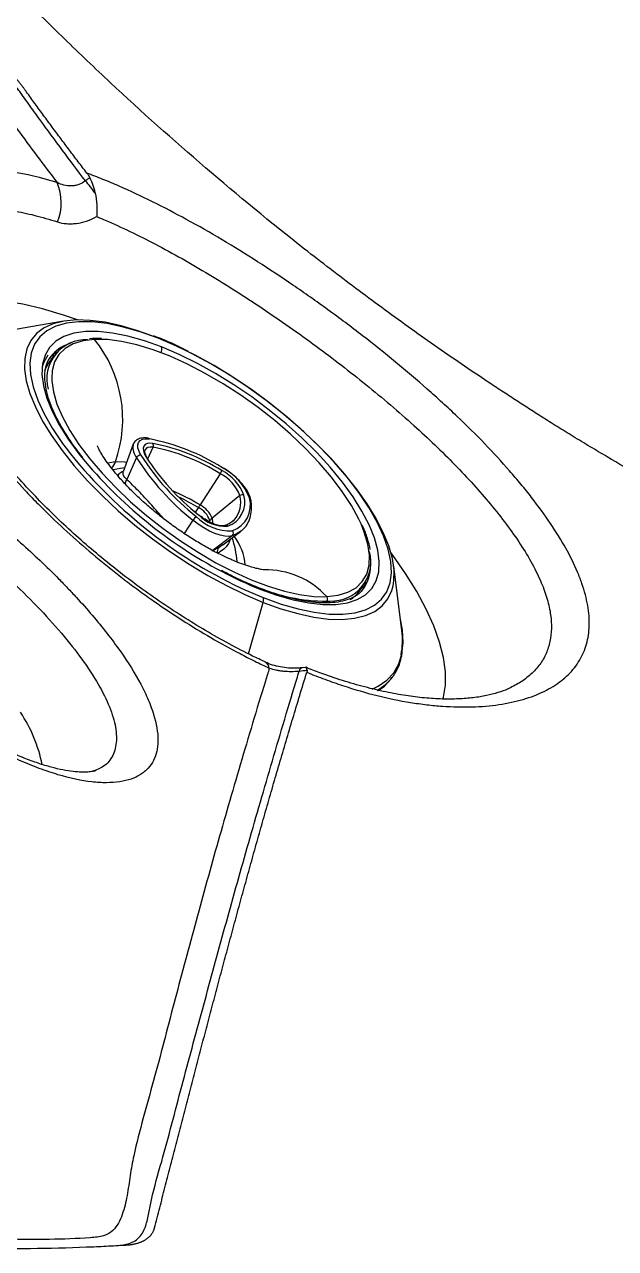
# Model space of a CAD drawing. Extents: x 409 to 498, y 628 to 778.
# Drawn here: x 424.31 to 427.93, y 653.22 to 660.71 of the extents above; entities that cross this region are included whole.
import ezdxf

# ---------------------------------------------------------------- set-up
doc = ezdxf.new("R2010")
doc.units = 0
doc.header["$MEASUREMENT"] = 0
doc.layers.add('1', color=4, linetype='Continuous')
doc.layers.add('GEOMETRY', color=4, linetype='Continuous', lineweight=25)

# ---------------------------------------------------------------- blocks, each defined once
blk = doc.blocks.new('2026_PULSE')
at = {"layer": 'GEOMETRY'}
for p, q in [((15.9714, 13.9345), (15.5807, 13.8679)), ((16.1489, 13.8286), (16.1309, 13.8271)), ((16.2031, 13.8279), (16.1489, 13.8286)), ((16.2129, 13.8232), (16.161, 13.823)), ((16.5429, 13.8374), (16.5219, 13.8453)), ((15.9128, 13.7247), (15.8851, 13.6873)), ((16.3986, 13.1803), (16.337, 13.0123)), ((16.3968, 13.174), (16.3986, 13.1803)), ((16.486, 13.0883), (16.5193, 13.1621)), ((16.4178, 13.0986), (16.359, 12.9647)), ((16.9311, 13.0003), (16.8077, 12.809)), ((17.0518, 12.8665), (16.8807, 12.7282)), ((16.7968, 12.7931), (16.7766, 12.7658)), ((16.764, 12.715), (16.7095, 12.6349)), ((16.8619, 12.7071), (16.8675, 12.7147)), ((17.0047, 12.6204), (16.8798, 12.5257)), ((16.9469, 12.565), (17.0559, 12.647)), ((16.9468, 12.5651), (16.9237, 12.5493)), ((18.0429, 12.0405), (17.9935, 12.4337)), ((17.782, 12.2795), (17.8097, 12.3169)), ((17.5691, 12.2469), (17.583, 12.2474)), ((17.5847, 12.2192), (17.6028, 12.2204)), ((17.1047, 11.8965), (17.1939, 12.2123)), ((17.5847, 12.2192), (17.5777, 12.2099)), ((17.207, 11.8458), (17.2053, 11.8465)), ((17.4517, 11.8138), (17.4326, 11.8116)), ((17.9755, 11.7418), (17.9853, 11.7541)), ((17.9779, 11.7442), (17.9853, 11.7541))]:
    blk.add_line(p, q, dxfattribs=at)
at = {"layer": 'GEOMETRY', "flags": 128}
for points in [[(16.0561, 13.9421), (15.9709, 13.9713), (15.8433, 14.0092), (15.7211, 14.0379), (15.6052, 14.0572), (15.4965, 14.067), (15.3957, 14.0673), (15.3036, 14.058), (15.2207, 14.0392), (15.1477, 14.011), (15.085, 13.9736), (15.0688, 13.9611)], [(15.8468, 13.8904), (15.8055, 13.859), (15.7702, 13.8161), (15.7462, 13.765), (15.7336, 13.7064), (15.7325, 13.6408), (15.7432, 13.5689), (15.7653, 13.4913), (15.7987, 13.409), (15.843, 13.3228), (15.8978, 13.2335), (15.9625, 13.142), (16.0365, 13.0494), (16.1189, 12.9565), (16.2091, 12.8643), (16.3059, 12.7737), (16.4085, 12.6857), (16.5157, 12.6012), (16.6265, 12.5211), (16.7398, 12.4461), (16.8543, 12.377), (16.969, 12.3147), (17.0825, 12.2595), (17.1939, 12.2123)], [(16.55, 13.8296), (16.441, 13.8688), (16.3368, 13.8988), (16.2384, 13.9194), (16.147, 13.9303), (16.0635, 13.9314), (15.9889, 13.9226), (15.924, 13.9042), (15.8694, 13.8762), (15.8259, 13.839), (15.7938, 13.7931), (15.7735, 13.7388), (15.7652, 13.6768), (15.7691, 13.6078), (15.7851, 13.5325), (15.8129, 13.4517), (15.8524, 13.3664), (15.9031, 13.2775), (15.9643, 13.186), (15.9864, 13.1558)], [(16.5714, 13.7767), (16.4663, 13.8144), (16.3659, 13.8429), (16.2715, 13.862), (16.1841, 13.8714), (16.1047, 13.871), (16.0344, 13.8607), (15.9739, 13.8409), (15.9239, 13.8115), (15.8851, 13.7731), (15.8578, 13.726), (15.8424, 13.6708), (15.839, 13.6082), (15.8478, 13.5388), (15.8686, 13.4636), (15.9012, 13.3833), (15.9451, 13.299), (15.9999, 13.2115), (16.065, 13.122), (16.0803, 13.1025)], [(16.5127, 13.8458), (16.4267, 13.8763), (16.3232, 13.9064), (16.2253, 13.9276), (16.134, 13.9395), (16.0501, 13.9419), (15.9746, 13.935), (15.9083, 13.9188), (15.8517, 13.8933), (15.8468, 13.8904)], [(16.161, 13.823), (16.091, 13.8144), (16.0308, 13.7961), (15.9813, 13.7682), (15.9429, 13.731), (15.9162, 13.6851), (15.9015, 13.6311), (15.8985, 13.586)], [(17.7933, 12.6927), (17.7795, 12.7224), (17.7344, 12.8054), (17.6784, 12.8913), (17.6123, 12.979), (17.5369, 13.0674), (17.4531, 13.1554), (17.362, 13.2419), (17.2648, 13.3257), (17.1626, 13.406), (17.0567, 13.4816), (16.9485, 13.5515), (16.8394, 13.615), (16.7307, 13.6712), (16.6237, 13.7194), (16.5199, 13.7589), (16.4205, 13.7894), (16.3268, 13.8104), (16.2399, 13.8216), (16.2129, 13.8232)], [(17.1943, 12.2413), (17.3033, 12.2021), (17.4075, 12.1721), (17.5059, 12.1515), (17.5973, 12.1406), (17.6808, 12.1395), (17.7554, 12.1482), (17.8203, 12.1667), (17.8749, 12.1947), (17.9184, 12.2318), (17.9505, 12.2778), (17.9708, 12.3321), (17.9791, 12.3941), (17.9752, 12.4631), (17.9592, 12.5384), (17.9313, 12.6191), (17.8919, 12.7044), (17.8412, 12.7934), (17.7799, 12.8849), (17.7087, 12.9782), (17.6284, 13.072), (17.5397, 13.1654), (17.4437, 13.2575), (17.3415, 13.3471), (17.2341, 13.4332), (17.1227, 13.5151), (17.0086, 13.5916), (16.8931, 13.6621), (16.7772, 13.7257), (16.6625, 13.7817), (16.55, 13.8296)], [(15.8429, 13.6576), (15.8525, 13.6861), (15.877, 13.7292)], [(15.9034, 13.7306), (15.8952, 13.7206), (15.8928, 13.7175)], [(17.1729, 12.2941), (17.278, 12.2565), (17.3784, 12.2279), (17.4728, 12.2089), (17.5602, 12.1995), (17.6395, 12.1999), (17.7099, 12.2101), (17.7704, 12.23), (17.8204, 12.2594), (17.8592, 12.2978), (17.8865, 12.3449), (17.9019, 12.4001), (17.9052, 12.4627), (17.8965, 12.532), (17.8757, 12.6073), (17.8431, 12.6876), (17.7991, 12.7719), (17.7443, 12.8593), (17.6793, 12.9488), (17.6048, 13.0394), (17.5217, 13.1298), (17.431, 13.2192), (17.3337, 13.3064), (17.2311, 13.3904), (17.1242, 13.4703), (17.0144, 13.5451), (16.9029, 13.6139), (16.791, 13.6759), (16.6801, 13.7304), (16.5714, 13.7767)], [(17.9904, 12.3144), (17.995, 12.3432), (17.996, 12.4088), (17.9853, 12.4808), (17.9632, 12.5583), (17.9298, 12.6406), (17.8855, 12.7268), (17.8307, 12.8161), (17.766, 12.9076), (17.692, 13.0002), (17.6096, 13.0931), (17.5194, 13.1854), (17.4226, 13.2759), (17.32, 13.3639), (17.2128, 13.4484), (17.102, 13.5285), (16.9887, 13.6035), (16.8742, 13.6726), (16.7595, 13.735), (16.7266, 13.7516)], [(15.8851, 13.6873), (15.8633, 13.65), (15.8552, 13.6289)], [(15.8985, 13.586), (15.899, 13.5695), (15.9088, 13.5013), (15.9307, 13.4271), (15.9644, 13.3481), (16.0095, 13.2651), (16.0655, 13.1792), (16.1316, 13.0915), (16.207, 13.0031), (16.2908, 12.9151), (16.3819, 12.8286), (16.4792, 12.7447), (16.5814, 12.6644), (16.6872, 12.5889), (16.7954, 12.5189), (16.9046, 12.4554), (17.0133, 12.3993), (17.1202, 12.3511), (17.2241, 12.3115), (17.3235, 12.281), (17.4172, 12.26), (17.5041, 12.2488), (17.5691, 12.2469)], [(16.4454, 13.113), (16.4334, 13.1366), (16.4266, 13.1581), (16.4254, 13.1769), (16.4298, 13.1924), (16.4396, 13.204), (16.4545, 13.2115), (16.4741, 13.2145), (16.4977, 13.213)], [(16.5178, 13.1856), (16.4988, 13.1868), (16.483, 13.1844), (16.4709, 13.1784), (16.463, 13.169), (16.4595, 13.1565), (16.4605, 13.1414), (16.466, 13.124), (16.4757, 13.105)], [(16.5193, 13.1621), (16.5024, 13.1632), (16.4883, 13.161), (16.4776, 13.1557), (16.4706, 13.1474), (16.4692, 13.1442)], [(16.2894, 13.0733), (16.2424, 13.0657), (16.2407, 13.0652)], [(16.3578, 13.069), (16.3456, 13.0707), (16.2894, 13.0733)], [(16.3455, 13.0355), (16.3202, 13.0324), (16.2755, 13.0244)], [(17.0047, 12.6204), (16.9839, 12.6165), (16.9587, 12.6176), (16.9297, 12.6235), (16.898, 12.6342), (16.8645, 12.6492), (16.8302, 12.6681), (16.7964, 12.6903), (16.764, 12.715)], [(16.8807, 12.7282), (16.8839, 12.6972), (16.884, 12.6961)], [(17.0009, 12.7041), (17.0049, 12.7073), (17.0153, 12.7166)], [(17.583, 12.2474), (17.653, 12.256), (17.7131, 12.2743), (17.7627, 12.3023), (17.8011, 12.3394), (17.8278, 12.3853), (17.8424, 12.4393), (17.8449, 12.5009), (17.8351, 12.5692), (17.8133, 12.6433), (17.7933, 12.6927)], [(17.0602, 12.6504), (17.0348, 12.6335), (17.0047, 12.6204)], [(18.2948, 11.6193), (18.298, 11.6313), (18.3097, 11.7058), (18.3096, 11.7873), (18.2976, 11.8753), (18.274, 11.969), (18.2387, 12.0679), (18.1922, 12.1712), (18.1347, 12.2783), (18.0665, 12.3884), (17.9883, 12.5006), (17.9763, 12.5169)], [(17.0554, 12.3014), (17.0818, 12.2891), (17.1943, 12.2413)], [(17.1939, 12.2123), (17.3018, 12.1734), (17.4053, 12.1432), (17.5032, 12.122), (17.5945, 12.1102), (17.6784, 12.1077), (17.7539, 12.1146), (17.8202, 12.1309), (17.8768, 12.1563), (17.923, 12.1906), (17.9583, 12.2336), (17.9823, 12.2846), (17.9904, 12.3144)], [(17.798, 12.2825), (17.8062, 12.2925), (17.8086, 12.2956)], [(17.7996, 12.2843), (17.8126, 12.3082), (17.824, 12.3391)], [(17.8612, 11.6812), (17.8982, 11.699), (17.9513, 11.7358), (17.9934, 11.7814), (18.0242, 11.8354), (18.0434, 11.8972), (18.0509, 11.9664), (18.0467, 12.0424), (18.0342, 12.1103)], [(17.8913, 11.673), (17.944, 11.7097), (17.9755, 11.7418)], [(17.8985, 11.6717), (17.9366, 11.6997), (17.9779, 11.7442)]]:
    blk.add_lwpolyline(points, dxfattribs=at)
at = {"layer": 'GEOMETRY'}
for centre, radius, start, end in [((15.6542, 14.6612), 0.3032, 337.03596, 23.76804), ((15.5648, 14.3059), 0.7284, 34.5681, 42.11433), ((16.1102, 13.5798), 0.2415, 87.75667, 194.73854), ((16.0809, 13.5659), 0.2421, 105.52562, 137.14786), ((16.1494, 13.8139), 0.0147, 38.15934, 91.71853), ((15.5521, 13.3328), 0.7817, 340.60934, 38.83534), ((16.5377, 13.8256), 0.0129, 18.32544, 66.19602), ((16.0418, 13.5697), 0.2077, 122.56813, 143.12318), ((16.5203, 13.7626), 0.053, 336.15244, 15.41549), ((16.4878, 13.2062), 0.0119, 34.39684, 80.32293), ((16.256, 11.9469), 1.289, 57.89401, 79.19294), ((18.3397, 15.0042), 2.9924, 218.14774, 244.5843), ((16.5034, 13.1631), 0.1072, 174.15997, 216.99731), ((16.2879, 11.9809), 1.2264, 57.89401, 79.19294), ((16.4974, 13.1726), 0.0242, 334.47638, 32.58955), ((16.2948, 11.9861), 1.1973, 57.89401, 79.19294), ((18.2623, 14.9024), 2.8285, 219.52064, 242.17202), ((16.1789, 13.1109), 0.1168, 318.48333, 341.19852), ((16.4414, 13.0872), 0.0261, 81.0301, 154.19065), ((17.7425, 13.9462), 1.5727, 212.61379, 231.52118), ((17.7408, 13.9419), 1.5379, 212.61379, 231.52118), ((17.7083, 13.8937), 1.4633, 212.61379, 231.52118), ((16.4736, 13.0955), 0.00975, 30.55129, 77.5854), ((16.888, 13.0308), 0.0528, 324.63881, 347.94456), ((16.8191, 12.7778), 0.2491, 20.86834, 63.26663), ((16.8135, 12.7692), 0.2805, 20.86834, 63.26663), ((16.7846, 12.728), 0.3479, 20.86834, 63.26663), ((16.3124, 12.9771), 0.0482, 312.83799, 345.1791), ((16.0706, 11.5722), 1.4397, 59.20462, 66.72255), ((16.0328, 11.506), 1.4967, 59.30665, 64.5265), ((16.9258, 12.8259), 0.156, 288.70416, 16.12394), ((16.9522, 12.8064), 0.1639, 288.70416, 16.12394), ((16.8925, 12.826), 0.1644, 318.30192, 14.26338), ((17.0659, 12.8489), 0.0225, 64.30376, 128.51642), ((17.103, 12.8379), 0.0156, 10.76011, 64.9041), ((16.5537, 12.9725), 0.3021, 323.57549, 327.23903), ((16.7311, 12.6626), 0.146, 20.86834, 63.26663), ((16.9653, 12.9129), 0.235, 224.52182, 272.56513), ((16.7401, 12.6746), 0.1505, 20.86834, 63.26663), ((16.8654, 12.6469), 0.1222, 131.82172, 146.10421), ((16.9917, 12.9423), 0.2914, 224.52182, 272.56513), ((16.9285, 12.6686), 0.0764, 128.79576, 142.96188), ((16.964, 12.6666), 0.0165, 44.39485, 125.6422), ((16.4084, 12.4107), 0.628, 4.75033, 18.34581), ((16.9911, 12.6358), 0.0205, 311.41925, 48.5191), ((16.7525, 12.4158), 0.3319, 4.13595, 37.36123), ((16.9467, 12.5238), 0.0343, 131.97237, 201.90454), ((17.6123, 12.4618), 0.2415, 267.75667, 14.73854), ((18.0289, 14.4474), 2.3172, 242.02155, 248.31878), ((17.2115, 11.9084), 0.5029, 42.38188, 91.44243), ((17.6162, 12.4305), 0.235, 324.96228, 1.65444), ((17.5865, 13.3144), 1.0952, 246.37066, 269.90695), ((17.1607, 12.2901), 0.0128, 18.20848, 66.45075), ((17.1491, 12.2275), 0.0472, 341.24775, 16.9888), ((17.5661, 12.2323), 0.0227, 324.89414, 42.02169), ((17.6179, 12.4024), 0.205, 302.36595, 323.15916), ((17.6143, 11.9792), 0.433, 348.13733, 8.13803), ((17.1832, 11.8032), 0.0488, 7.46245, 60.86141), ((17.4408, 11.786), 0.0269, 108.22291, 167.66037), ((14.977, 11.0486), 0.8798, 11.1063, 33.87034)]:
    blk.add_arc(centre, radius, start, end, dxfattribs=at)
for points, knots in [([(27.6666, 11.1529), (27.4099, 11.1344), (27.1534, 11.1229), (26.6402, 11.1136), (26.3835, 11.1157), (25.9981, 11.1292), (25.8695, 11.1354), (25.6133, 11.151), (25.4854, 11.1606), (25.1025, 11.1941), (24.8482, 11.2231), (24.341, 11.2942), (24.0884, 11.3363), (23.7105, 11.4092), (23.5845, 11.4352), (23.427, 11.4698), (23.3955, 11.4769), (23.3329, 11.491), (23.3017, 11.4982), (23.2552, 11.5091), (23.2398, 11.5127), (23.2087, 11.52), (23.1927, 11.5239), (23.1431, 11.5357), (23.1079, 11.5442), (23.0607, 11.5559), (23.051, 11.5583), (23.0314, 11.5631), (23.0214, 11.5657), (22.9917, 11.5731), (22.9723, 11.578), (22.914, 11.593), (22.8752, 11.6031), (22.7589, 11.6341), (22.6815, 11.6554), (22.4501, 11.7216), (22.2964, 11.7685), (22.0667, 11.8432), (21.9901, 11.8688), (21.8378, 11.9213), (21.762, 11.9482), (21.5356, 12.0307), (21.3858, 12.0882), (21.089, 12.208), (20.9419, 12.2703), (20.65, 12.3997), (20.5051, 12.4668), (20.074, 12.6752), (19.7908, 12.8236), (19.4404, 13.0222), (19.3705, 13.0625), (19.2659, 13.1241), (19.231, 13.1448), (19.1788, 13.1761), (19.1614, 13.1866), (19.1267, 13.2075), (19.1096, 13.2179), (19.0591, 13.2488), (19.0263, 13.269), (18.9783, 13.2989), (18.9624, 13.3088), (18.9317, 13.3281), (18.9168, 13.3375), (18.8877, 13.3559), (18.8736, 13.3649), (18.8456, 13.3828), (18.8317, 13.3917), (18.8043, 13.4093), (18.7908, 13.418), (18.7638, 13.4355), (18.7231, 13.4619), (18.6821, 13.4888), (18.6271, 13.525), (18.5995, 13.5433), (18.5167, 13.5984), (18.4618, 13.6355), (18.2977, 13.7476), (18.1891, 13.8235), (18.0275, 13.9393), (17.9738, 13.9782), (17.867, 14.0565), (17.8139, 14.0959), (17.6555, 14.2148), (17.5511, 14.295), (17.2411, 14.5384), (17.0389, 14.7044), (16.6428, 15.0441), (16.4487, 15.2177), (16.1635, 15.4841), (16.0694, 15.5739), (15.8831, 15.7555), (15.7909, 15.8473), (15.3348, 16.3112), (14.9861, 16.6973), (14.4857, 17.3014), (14.3227, 17.507), (14.084, 17.8222), (14.0054, 17.9284), (13.8888, 18.0895), (13.8503, 18.1435), (13.7738, 18.2518), (13.7358, 18.3061), (13.6606, 18.4152), (13.6233, 18.47), (13.5678, 18.5525), (13.5493, 18.58), (13.5126, 18.6353), (13.4943, 18.663), (13.4582, 18.718), (13.4403, 18.7453), (13.405, 18.7997), (13.3876, 18.8266), (13.3611, 18.8679), (13.3522, 18.8819), (13.3343, 18.91), (13.3252, 18.9243), (13.3065, 18.9539), (13.297, 18.9691), (13.2773, 19.0005), (13.2673, 19.0166), (13.2371, 19.0652), (13.2167, 19.0984), (13.1857, 19.1495), (13.1752, 19.1667), (13.1542, 19.2015), (13.102, 19.2886), (13.0509, 19.3758), (12.9303, 19.5855), (12.8526, 19.7258), (12.6269, 20.1494), (12.4865, 20.4349), (12.29, 20.8701), (12.2269, 21.0162), (12.1055, 21.3108), (12.0472, 21.4594), (11.9354, 21.7591), (11.8821, 21.91), (11.8058, 22.1386), (11.781, 22.2152), (11.7326, 22.3691), (11.7091, 22.4463), (11.641, 22.6778), (11.5984, 22.8326), (11.5563, 22.9977), (11.5538, 23.0074), (11.5489, 23.0271), (11.5464, 23.037), (11.5413, 23.0572), (11.5388, 23.0672), (11.534, 23.0868), (11.5316, 23.0964), (11.5201, 23.1436), (11.5116, 23.1787), (11.4998, 23.2281), (11.4961, 23.2439), (11.4888, 23.275), (11.4778, 23.3218), (11.4671, 23.3686), (11.446, 23.4625), (11.4323, 23.5253), (11.4057, 23.6507), (11.3928, 23.7134), (11.3555, 23.9016), (11.3323, 24.027), (11.2675, 24.4036), (11.2308, 24.6552), (11.1405, 25.4108), (11.1063, 25.9156), (11.0906, 26.9311), (11.1091, 27.4415), (11.1562, 27.9566)], [0, 0, 0, 0, 0.03125, 0.03125, 0.0625, 0.0625, 0.078125, 0.078125, 0.09375, 0.09375, 0.125, 0.125, 0.15625, 0.15625, 0.171875, 0.171875, 0.175781, 0.175781, 0.179688, 0.179688, 0.181641, 0.181641, 0.183594, 0.183594, 0.1875, 0.1875, 0.188477, 0.188477, 0.189453, 0.189453, 0.191406, 0.191406, 0.195313, 0.195313, 0.203125, 0.203125, 0.21875, 0.21875, 0.226563, 0.226563, 0.234375, 0.234375, 0.25, 0.25, 0.265625, 0.265625, 0.28125, 0.28125, 0.3125, 0.3125, 0.320313, 0.320313, 0.324219, 0.324219, 0.326172, 0.326172, 0.328125, 0.328125, 0.332031, 0.332031, 0.333984, 0.333984, 0.335938, 0.335938, 0.337891, 0.337891, 0.339844, 0.339844, 0.341797, 0.341797, 0.34375, 0.347656, 0.347656, 0.351563, 0.351563, 0.359375, 0.359375, 0.375, 0.375, 0.382813, 0.382813, 0.390625, 0.390625, 0.40625, 0.40625, 0.4375, 0.4375, 0.46875, 0.46875, 0.484375, 0.484375, 0.5, 0.5, 0.5625, 0.5625, 0.59375, 0.59375, 0.609375, 0.609375, 0.617188, 0.617188, 0.625, 0.625, 0.632813, 0.632813, 0.636719, 0.636719, 0.640625, 0.640625, 0.644531, 0.644531, 0.648438, 0.648438, 0.650391, 0.650391, 0.652344, 0.652344, 0.654297, 0.654297, 0.65625, 0.65625, 0.660156, 0.660156, 0.662109, 0.662109, 0.664063, 0.671875, 0.671875, 0.6875, 0.6875, 0.71875, 0.71875, 0.734375, 0.734375, 0.75, 0.75, 0.765625, 0.765625, 0.773438, 0.773438, 0.78125, 0.78125, 0.796875, 0.796875, 0.797852, 0.797852, 0.798828, 0.798828, 0.799805, 0.799805, 0.800781, 0.800781, 0.804688, 0.804688, 0.806641, 0.806641, 0.808594, 0.8125, 0.8125, 0.820313, 0.820313, 0.828125, 0.828125, 0.84375, 0.84375, 0.875, 0.875, 0.9375, 0.9375, 1, 1, 1, 1]), ([(16.1052, 14.7944), (16.0111, 14.918), (15.9182, 15.0428), (15.8037, 15.2005), (15.7809, 15.2321), (15.7468, 15.2797), (15.7354, 15.2955), (15.7184, 15.3194), (15.7127, 15.3273), (15.7011, 15.3432), (15.6952, 15.3512), (15.6771, 15.3751), (15.6645, 15.3911), (15.6387, 15.4227), (15.6255, 15.4384), (15.5849, 15.4848), (15.5566, 15.5152), (15.5124, 15.5597), (15.4972, 15.5745), (15.4666, 15.6032), (15.4512, 15.6171), (15.4047, 15.6578), (15.3733, 15.6833), (15.3256, 15.7194), (15.3096, 15.7311), (15.2777, 15.754), (15.2617, 15.7653), (15.214, 15.7995), (15.1822, 15.8225), (15.0237, 15.9376), (14.8983, 16.0309), (14.774, 16.1254)], [0, 0, 0, 0, 0.25, 0.25, 0.3125, 0.3125, 0.34375, 0.34375, 0.359375, 0.359375, 0.375, 0.375, 0.40625, 0.40625, 0.4375, 0.4375, 0.5, 0.5, 0.53125, 0.53125, 0.5625, 0.5625, 0.625, 0.625, 0.65625, 0.65625, 0.6875, 0.6875, 0.75, 0.75, 1, 1, 1, 1]), ([(14.7631, 15.9518), (14.8724, 15.8687), (14.9827, 15.7865), (15.1218, 15.6848), (15.1497, 15.6645), (15.1916, 15.6343), (15.2056, 15.6243), (15.2336, 15.6042), (15.2476, 15.5942), (15.2757, 15.5737), (15.2896, 15.5631), (15.3173, 15.5412), (15.3311, 15.5298), (15.3584, 15.5063), (15.3719, 15.4941), (15.3988, 15.4691), (15.4122, 15.4562), (15.4512, 15.4172), (15.4759, 15.3906), (15.5111, 15.3495), (15.5225, 15.3356), (15.5446, 15.3076), (15.5553, 15.2936), (15.5705, 15.2726), (15.5755, 15.2657), (15.5855, 15.2517), (15.6005, 15.2308), (15.6155, 15.2099), (15.6457, 15.1682), (15.6659, 15.1404), (15.767, 15.002), (15.8489, 14.8922), (15.9316, 14.7834)], [0, 0, 0, 0, 0.25, 0.25, 0.3125, 0.3125, 0.34375, 0.34375, 0.375, 0.375, 0.40625, 0.40625, 0.4375, 0.4375, 0.46875, 0.46875, 0.5, 0.5, 0.5625, 0.5625, 0.59375, 0.59375, 0.625, 0.625, 0.640625, 0.640625, 0.65625, 0.6875, 0.6875, 0.75, 0.75, 1, 1, 1, 1]), ([(15.7448, 15.3381), (15.7415, 15.3426), (15.7351, 15.3515), (15.7251, 15.3649), (15.7149, 15.3783), (15.7045, 15.3917), (15.6939, 15.405), (15.6832, 15.4184), (15.6722, 15.4317), (15.6611, 15.445), (15.6498, 15.4582), (15.6383, 15.4714), (15.6267, 15.4845), (15.615, 15.4976), (15.603, 15.5106), (15.591, 15.5235), (15.5788, 15.5363), (15.5665, 15.5491), (15.5541, 15.5617), (15.5416, 15.5743), (15.5289, 15.5867), (15.5162, 15.599), (15.5033, 15.6112), (15.4904, 15.6232), (15.4774, 15.6351), (15.4643, 15.6469), (15.4512, 15.6585), (15.438, 15.67), (15.4248, 15.6813), (15.4115, 15.6924), (15.3982, 15.7033), (15.3848, 15.7141), (15.3715, 15.7247), (15.3581, 15.735), (15.3447, 15.7452), (15.3313, 15.7552), (15.3224, 15.7617), (15.3179, 15.7649)], [0, 0, 0, 0, 0.028552, 0.057107, 0.085665, 0.114226, 0.142791, 0.171358, 0.199929, 0.228502, 0.257077, 0.285654, 0.314233, 0.342812, 0.371392, 0.399972, 0.428552, 0.457131, 0.48571, 0.51429, 0.542869, 0.571448, 0.600028, 0.628608, 0.657188, 0.685767, 0.714346, 0.742923, 0.771498, 0.800071, 0.828642, 0.857209, 0.885774, 0.914335, 0.942893, 0.971448, 1, 1, 1, 1]), ([(16.1144, 14.8413), (16.0965, 14.8647), (16.0607, 14.9114), (16.0074, 14.9818), (15.9543, 15.0525), (15.9015, 15.1235), (15.849, 15.1948), (15.7967, 15.2663), (15.7621, 15.3142), (15.7448, 15.3381)], [0, 0, 0, 0, 0.142857, 0.285714, 0.428572, 0.571429, 0.714286, 0.857143, 1, 1, 1, 1]), ([(15.9316, 14.7834), (15.8327, 14.814), (15.7402, 14.836), (15.5676, 14.8633), (15.4874, 14.8684), (15.3949, 14.8636), (15.3768, 14.8621), (15.3417, 14.8579), (15.3247, 14.8552), (15.2753, 14.8456), (15.2444, 14.837), (15.158, 14.8045), (15.1086, 14.7742), (15.0574, 14.7249), (15.0478, 14.7145), (15.0297, 14.6928), (15.0213, 14.6814), (14.9978, 14.6458), (14.9713, 14.5946), (14.9543, 14.5358), (14.9451, 14.4888), (14.9426, 14.4727), (14.9389, 14.4394), (14.9377, 14.4223), (14.9346, 14.3347), (14.9421, 14.259), (14.9677, 14.1375), (14.9786, 14.0957), (14.9988, 14.0309), (15.0061, 14.009), (15.022, 13.9645), (15.0306, 13.9419), (15.0762, 13.8283), (15.1218, 13.7348), (15.2032, 13.5907), (15.2326, 13.5421), (15.2958, 13.4435), (15.3299, 13.3934), (15.4371, 13.244), (15.5157, 13.1448), (15.6442, 12.9967), (15.6888, 12.9475), (15.7584, 12.874), (15.7821, 12.8494), (15.8303, 12.8006), (15.8546, 12.7765), (15.9779, 12.6566), (16.081, 12.5642), (16.2426, 12.4307), (16.2975, 12.3871), (16.3818, 12.323), (16.4102, 12.3018), (16.4674, 12.2602), (16.496, 12.2397), (16.6398, 12.1393), (16.7562, 12.0649), (16.9331, 11.9623), (16.9924, 11.9295), (17.0819, 11.8827), (17.1118, 11.8674), (17.1718, 11.8378), (17.2017, 11.8234), (17.2316, 11.8095)], [0, 0, 0, 0, 0.0625, 0.0625, 0.125, 0.125, 0.140625, 0.140625, 0.15625, 0.15625, 0.1875, 0.1875, 0.25, 0.25, 0.265625, 0.265625, 0.28125, 0.28125, 0.3125, 0.34375, 0.34375, 0.359375, 0.359375, 0.375, 0.375, 0.4375, 0.4375, 0.46875, 0.46875, 0.484375, 0.484375, 0.5, 0.5, 0.5625, 0.5625, 0.59375, 0.59375, 0.625, 0.625, 0.6875, 0.6875, 0.71875, 0.71875, 0.734375, 0.734375, 0.75, 0.75, 0.8125, 0.8125, 0.84375, 0.84375, 0.859375, 0.859375, 0.875, 0.875, 0.9375, 0.9375, 0.96875, 0.96875, 0.984375, 0.984375, 1, 1, 1, 1]), ([(16.1052, 14.7944), (16.0925, 14.7839), (16.0787, 14.7761), (16.0565, 14.7681), (16.0488, 14.7661), (16.0336, 14.7634), (16.026, 14.7627), (16.0033, 14.7622), (15.9883, 14.764), (15.9591, 14.7713), (15.9451, 14.7767), (15.9316, 14.7834)], [0, 0, 0, 0, 0.25, 0.25, 0.375, 0.375, 0.5, 0.5, 0.75, 0.75, 1, 1, 1, 1]), ([(17.4614, 11.7842), (17.4984, 11.769), (17.5353, 11.7545), (17.6084, 11.7274), (17.6446, 11.7147), (17.7523, 11.679), (17.8229, 11.6587), (17.9615, 11.6243), (18.0296, 11.6103), (18.1298, 11.594), (18.1628, 11.5894), (18.2281, 11.5817), (18.2604, 11.5786), (18.4178, 11.5674), (18.5334, 11.5711), (18.6641, 11.5902), (18.6896, 11.5948), (18.739, 11.6054), (18.7631, 11.6115), (18.8327, 11.6319), (18.8753, 11.6482), (18.9527, 11.686), (18.9876, 11.7075), (19.0497, 11.7556), (19.0768, 11.7821), (19.1114, 11.8259), (19.1219, 11.8411), (19.1406, 11.8725), (19.1489, 11.8888), (19.1703, 11.9389), (19.1802, 11.9743), (19.1914, 12.049), (19.1926, 12.0884), (19.1879, 12.1505), (19.1853, 12.1718), (19.1778, 12.215), (19.1681, 12.259), (19.1542, 12.3045), (19.1381, 12.3508), (19.129, 12.3744), (19.0988, 12.4459), (19.0748, 12.4945), (19.0194, 12.5937), (18.9881, 12.6443), (18.9184, 12.7476), (18.88, 12.8004), (18.8171, 12.8813), (18.7952, 12.9087), (18.75, 12.9634), (18.7267, 12.9909), (18.6548, 13.0733), (18.604, 13.1286), (18.4971, 13.2394), (18.4409, 13.295), (18.3526, 13.3789), (18.3225, 13.407), (18.2611, 13.4632), (18.2299, 13.4911), (18.0724, 13.63), (17.9402, 13.7388), (17.7676, 13.8724), (17.7327, 13.899), (17.6621, 13.9519), (17.6265, 13.9782), (17.5195, 14.0561), (17.4479, 14.1065), (17.2326, 14.2537), (17.0881, 14.3463), (16.7968, 14.5197), (16.6551, 14.5972), (16.448, 14.6998), (16.3799, 14.7317), (16.2789, 14.7758), (16.2455, 14.7899), (16.1793, 14.8167), (16.1466, 14.8294), (16.1144, 14.8413)], [0, 0, 0, 0, 0.015625, 0.015625, 0.03125, 0.03125, 0.0625, 0.0625, 0.09375, 0.09375, 0.109375, 0.109375, 0.125, 0.125, 0.1875, 0.1875, 0.203125, 0.203125, 0.21875, 0.21875, 0.25, 0.25, 0.28125, 0.28125, 0.3125, 0.3125, 0.328125, 0.328125, 0.34375, 0.34375, 0.375, 0.375, 0.40625, 0.40625, 0.421875, 0.421875, 0.4375, 0.453125, 0.453125, 0.46875, 0.46875, 0.5, 0.5, 0.53125, 0.53125, 0.5625, 0.5625, 0.578125, 0.578125, 0.59375, 0.59375, 0.625, 0.625, 0.65625, 0.65625, 0.671875, 0.671875, 0.6875, 0.6875, 0.75, 0.75, 0.765625, 0.765625, 0.78125, 0.78125, 0.8125, 0.8125, 0.875, 0.875, 0.9375, 0.9375, 0.96875, 0.96875, 0.984375, 0.984375, 1, 1, 1, 1]), ([(16.132, 14.8129), (16.139, 14.7987), (16.1451, 14.7838), (16.1533, 14.7603), (16.1558, 14.7523), (16.1605, 14.7359), (16.1627, 14.7276), (16.1646, 14.7192)], [0, 0, 0, 0, 0.5, 0.5, 0.75, 0.75, 1, 1, 1, 1]), ([(16.1646, 14.7192), (16.1702, 14.6954), (16.1737, 14.6715), (16.176, 14.6355), (16.1763, 14.6235), (16.1759, 14.6053), (16.1757, 14.5993), (16.1751, 14.5903), (16.1749, 14.5873), (16.1744, 14.5814), (16.1741, 14.5784), (16.1738, 14.5755)], [0, 0, 0, 0, 0.5, 0.5, 0.75, 0.75, 0.875, 0.875, 0.9375, 0.9375, 1, 1, 1, 1]), ([(15.035, 14.2947), (15.0353, 14.2975), (15.0389, 14.3286), (15.0571, 14.3806), (15.0906, 14.449), (15.1375, 14.5064), (15.1954, 14.5529), (15.265, 14.5886), (15.3461, 14.6128), (15.4399, 14.6252), (15.5455, 14.6251), (15.664, 14.6116), (15.7926, 14.5855), (15.8864, 14.5571), (15.9333, 14.5429)], [0, 0, 0, 0, 0.0085074, 0.0934378, 0.1808485, 0.2682588, 0.35492, 0.4415814, 0.5309019, 0.6202233, 0.7135634, 0.8069054, 0.9034515, 1, 1, 1, 1]), ([(15.9333, 14.5429), (15.9511, 14.5372), (15.9697, 14.5335), (15.999, 14.531), (16.009, 14.5307), (16.0291, 14.5313), (16.0393, 14.5321), (16.07, 14.5361), (16.0908, 14.5409), (16.1329, 14.5551), (16.1536, 14.5643), (16.1738, 14.5755)], [0, 0, 0, 0, 0.25, 0.25, 0.375, 0.375, 0.5, 0.5, 0.75, 0.75, 1, 1, 1, 1]), ([(16.1738, 14.5755), (16.1756, 14.5747), (16.1932, 14.5675), (16.2603, 14.5392), (16.3775, 14.4858), (16.5344, 14.407), (16.6965, 14.3188), (16.8608, 14.2229), (17.0248, 14.1213), (17.189, 14.0141), (17.3539, 13.9009), (17.5162, 13.7839), (17.6733, 13.6654), (17.8256, 13.545), (17.9741, 13.4217), (18.1151, 13.2982), (18.2466, 13.1763), (18.3689, 13.0554), (18.4829, 12.9341), (18.5894, 12.8112), (18.6861, 12.689), (18.7721, 12.5667), (18.8441, 12.4472), (18.8988, 12.3347), (18.9361, 12.2302), (18.9565, 12.1365), (18.9616, 12.0505), (18.9527, 11.9716), (18.929, 11.8984), (18.8902, 11.8308), (18.8358, 11.7708), (18.7695, 11.7192), (18.7146, 11.6929), (18.6882, 11.6802)], [0, 0, 0, 0, 0.001232, 0.012429, 0.046796, 0.081163, 0.116551, 0.151938, 0.186231, 0.220523, 0.255801, 0.291079, 0.324899, 0.358719, 0.393483, 0.428247, 0.461316, 0.494385, 0.528365, 0.562345, 0.598058, 0.633769, 0.67069, 0.70761, 0.741384, 0.775426, 0.806869, 0.838312, 0.870706, 0.9031, 0.936275, 0.969449, 1, 1, 1, 1]), ([(17.2058, 11.8479), (17.1804, 11.8596), (17.1073, 11.8934), (16.9855, 11.9572), (16.8415, 12.0382), (16.6982, 12.126), (16.557, 12.2193), (16.4188, 12.3175), (16.2849, 12.4197), (16.1558, 12.5254), (16.0317, 12.6343), (15.9122, 12.7466), (15.7974, 12.862), (15.6879, 12.9799), (15.5848, 13.0991), (15.4889, 13.2185), (15.4011, 13.3369), (15.3221, 13.4529), (15.2525, 13.5655), (15.1925, 13.6735), (15.1425, 13.7757), (15.1024, 13.8712), (15.0717, 13.9599), (15.0496, 14.042), (15.0357, 14.1172), (15.0296, 14.1841), (15.0296, 14.2366), (15.0334, 14.2624), (15.035, 14.2726)], [0, 0, 0, 0, 0.021902, 0.062921, 0.104079, 0.145233, 0.18624, 0.226997, 0.267423, 0.307445, 0.347169, 0.387185, 0.427601, 0.468313, 0.509196, 0.550091, 0.590812, 0.631208, 0.671143, 0.7105, 0.74919, 0.787151, 0.824356, 0.861776, 0.899378, 0.937145, 0.975116, 1, 1, 1, 1]), ([(16.7335, 13.7516), (16.7114, 13.7626), (16.6551, 13.7908), (16.5918, 13.8179), (16.5508, 13.8342), (16.5429, 13.8374)], [0, 0, 0, 0, 0.341882, 0.873767, 1, 1, 1, 1]), ([(16.0897, 13.0985), (16.0707, 13.123), (16.0305, 13.1747), (15.9794, 13.2518), (15.935, 13.3288), (15.9004, 13.4022), (15.8755, 13.4709), (15.8605, 13.5341), (15.8552, 13.591), (15.8589, 13.6412), (15.8723, 13.6842), (15.8866, 13.7127), (15.8999, 13.7252), (15.9026, 13.7278)], [0, 0, 0, 0, 0.088498, 0.186924, 0.285085, 0.382929, 0.480431, 0.577645, 0.674787, 0.772307, 0.871377, 0.973929, 1, 1, 1, 1]), ([(13.9886, 13.4118), (13.972, 13.4018), (13.9574, 13.3899), (13.9384, 13.3692), (13.9326, 13.3618), (13.922, 13.3462), (13.9172, 13.338), (13.896, 13.2949), (13.8872, 13.2537), (13.8864, 13.194), (13.8868, 13.1816), (13.8886, 13.156), (13.89, 13.1427), (13.8958, 13.1021), (13.9018, 13.0737), (13.9257, 12.985), (13.9496, 12.9211), (13.9898, 12.8352), (13.9984, 12.8177), (14.0164, 12.7824), (14.0259, 12.7647), (14.0556, 12.7109), (14.0772, 12.6744), (14.1238, 12.6002), (14.1489, 12.5626), (14.1892, 12.5051), (14.2031, 12.4858), (14.2318, 12.447), (14.2466, 12.4274), (14.3219, 12.33), (14.3874, 12.2523), (14.4937, 12.136), (14.5304, 12.0973), (14.6066, 12.0201), (14.6455, 11.9821), (14.7643, 11.8705), (14.8464, 11.7988), (14.9739, 11.6955), (15.0173, 11.6617), (15.1037, 11.597), (15.147, 11.566), (15.2336, 11.5063), (15.277, 11.4778), (15.342, 11.4368), (15.3637, 11.4235), (15.4072, 11.3974), (15.4289, 11.3847), (15.5373, 11.323), (15.6212, 11.2805), (15.7431, 11.2265), (15.7831, 11.2102), (15.842, 11.1882), (15.8615, 11.1813), (15.8999, 11.1684), (15.9187, 11.1624), (16.0114, 11.1348), (16.0802, 11.1202), (16.1594, 11.1111), (16.1749, 11.1098), (16.2052, 11.108), (16.22, 11.1075), (16.2632, 11.1077), (16.2901, 11.1097), (16.3651, 11.121), (16.4078, 11.1358), (16.4515, 11.1634), (16.4598, 11.1694), (16.4752, 11.1822), (16.4824, 11.189), (16.5023, 11.2106), (16.5244, 11.2426), (16.5378, 11.2809), (16.5446, 11.312), (16.5464, 11.3228), (16.5487, 11.3451), (16.5493, 11.3567), (16.5494, 11.4161), (16.5405, 11.4685), (16.5142, 11.5542), (16.5033, 11.5839), (16.4835, 11.6304), (16.4763, 11.6462), (16.461, 11.6781), (16.4529, 11.6942), (16.4097, 11.7757), (16.3674, 11.8437), (16.2924, 11.9503), (16.2653, 11.9867), (16.2083, 12.0596), (16.1784, 12.0963), (16.1155, 12.17), (16.0827, 12.207), (16.0312, 12.2629), (16.0137, 12.2815), (15.9779, 12.319), (15.9597, 12.3378), (15.8669, 12.4318), (15.7893, 12.5054), (15.668, 12.6137), (15.6268, 12.6495), (15.5638, 12.7026), (15.5425, 12.7202), (15.4998, 12.7551), (15.4785, 12.7723), (15.3716, 12.8571), (15.2856, 12.9212), (15.1776, 12.9969), (15.1559, 13.0118), (15.1126, 13.0411), (15.0909, 13.0556), (15.0261, 13.0979), (14.9835, 13.1246), (14.8574, 13.2007), (14.7757, 13.2459), (14.6763, 13.2951), (14.6566, 13.3046), (14.6177, 13.3227), (14.5985, 13.3313), (14.542, 13.3558), (14.5055, 13.3703), (14.4348, 13.3959), (14.4007, 13.4069), (14.3512, 13.4208), (14.335, 13.4249), (14.3032, 13.4323), (14.2876, 13.4356), (14.2117, 13.4494), (14.1577, 13.4527), (14.0866, 13.4461), (14.0646, 13.442), (14.0341, 13.4329), (14.0243, 13.4294), (14.0057, 13.4213), (13.9969, 13.4168), (13.9886, 13.4118)], [0, 0, 0, 0, 0.015625, 0.015625, 0.023438, 0.023438, 0.03125, 0.03125, 0.0625, 0.0625, 0.070313, 0.070313, 0.078125, 0.078125, 0.09375, 0.09375, 0.125, 0.125, 0.132813, 0.132813, 0.140625, 0.140625, 0.15625, 0.15625, 0.171875, 0.171875, 0.179688, 0.179688, 0.1875, 0.1875, 0.21875, 0.21875, 0.234375, 0.234375, 0.25, 0.25, 0.28125, 0.28125, 0.296875, 0.296875, 0.3125, 0.3125, 0.328125, 0.328125, 0.335938, 0.335938, 0.34375, 0.34375, 0.375, 0.375, 0.390625, 0.390625, 0.398438, 0.398438, 0.40625, 0.40625, 0.4375, 0.4375, 0.445313, 0.445313, 0.453125, 0.453125, 0.46875, 0.46875, 0.5, 0.5, 0.507813, 0.507813, 0.515625, 0.515625, 0.53125, 0.546875, 0.546875, 0.554688, 0.554688, 0.5625, 0.5625, 0.59375, 0.59375, 0.609375, 0.609375, 0.617188, 0.617188, 0.625, 0.625, 0.65625, 0.65625, 0.671875, 0.671875, 0.6875, 0.6875, 0.703125, 0.703125, 0.710938, 0.710938, 0.71875, 0.71875, 0.75, 0.75, 0.765625, 0.765625, 0.773438, 0.773438, 0.78125, 0.78125, 0.8125, 0.8125, 0.820313, 0.820313, 0.828125, 0.828125, 0.84375, 0.84375, 0.875, 0.875, 0.882813, 0.882813, 0.890625, 0.890625, 0.90625, 0.90625, 0.921875, 0.921875, 0.929688, 0.929688, 0.9375, 0.9375, 0.96875, 0.96875, 0.984375, 0.984375, 0.992188, 0.992188, 1, 1, 1, 1]), ([(13.9754, 13.0513), (13.986, 13.0804), (14.0077, 13.1399), (14.0843, 13.187), (14.1882, 13.2031), (14.316, 13.1883), (14.467, 13.1432), (14.6371, 13.0703), (14.8219, 12.9713), (15.0157, 12.8505), (15.2133, 12.7113), (15.4085, 12.5588), (15.596, 12.3969), (15.7701, 12.2309), (15.9259, 12.0644), (16.0592, 11.9021), (16.1658, 11.7473), (16.2435, 11.6033), (16.2885, 11.474), (16.3009, 11.3617), (16.2772, 11.2716), (16.2271, 11.2064), (16.1704, 11.1853), (16.1452, 11.176)], [0, 0, 0, 0, 0.049577, 0.101428, 0.149358, 0.19729, 0.245697, 0.294107, 0.342726, 0.391348, 0.439837, 0.488326, 0.536347, 0.584366, 0.631746, 0.679123, 0.726052, 0.772977, 0.819956, 0.866933, 0.914413, 0.961894, 1, 1, 1, 1]), ([(16.4898, 13.218), (16.4832, 13.2188), (16.4635, 13.221), (16.4369, 13.2175), (16.412, 13.2035), (16.3986, 13.1864), (16.3975, 13.1742), (16.3973, 13.1714)], [0, 0, 0, 0, 0.148132, 0.439633, 0.672671, 0.923858, 1, 1, 1, 1]), ([(17.2027, 12.4113), (17.2023, 12.4113), (17.2013, 12.4113), (17.1859, 12.4131), (17.1598, 12.4182), (17.1228, 12.4277), (17.0761, 12.4428), (17.0204, 12.4642), (16.9571, 12.4922), (16.8876, 12.5269), (16.8137, 12.5682), (16.7372, 12.6154), (16.66, 12.6677), (16.5838, 12.7241), (16.5106, 12.7834), (16.442, 12.844), (16.3795, 12.9044), (16.3244, 12.9629), (16.2777, 13.0177), (16.24, 13.0669), (16.2118, 13.1087), (16.1926, 13.1417), (16.1821, 13.1629), (16.1785, 13.1728), (16.179, 13.171), (16.1792, 13.1706)], [0, 0, 0, 0, 0.030753, 0.068143, 0.106637, 0.146741, 0.18871, 0.23259, 0.278268, 0.325521, 0.37407, 0.42361, 0.473838, 0.524454, 0.575169, 0.625603, 0.675468, 0.724476, 0.772344, 0.818815, 0.863694, 0.906914, 0.948617, 0.989237, 1, 1, 1, 1]), ([(16.4819, 13.1007), (16.4793, 13.1052), (16.4722, 13.1179), (16.4674, 13.1352), (16.4687, 13.1408), (16.4692, 13.1435)], [0, 0, 0, 0, 0.2224387, 0.6322694, 1, 1, 1, 1]), ([(16.1688, 11.1819), (16.1684, 11.1817), (16.1666, 11.1808), (16.1517, 11.1763), (16.1228, 11.1723), (16.0819, 11.1714), (16.0303, 11.1752), (15.9683, 11.185), (15.8968, 11.2017), (15.8169, 11.2259), (15.7298, 11.2579), (15.6372, 11.2975), (15.54, 11.3448), (15.4388, 11.3995), (15.3336, 11.4618), (15.2253, 11.5313), (15.1155, 11.6074), (15.0057, 11.689), (14.8979, 11.7749), (14.7933, 11.8641), (14.6931, 11.9557), (14.5971, 12.0493), (14.5054, 12.1451), (14.4182, 12.2423), (14.3367, 12.3398), (14.2621, 12.4361), (14.1954, 12.5296), (14.1373, 12.6189), (14.0884, 12.7024), (14.0489, 12.7791), (14.0183, 12.8485), (13.9961, 12.91), (13.9819, 12.9622), (13.9748, 13.004), (13.9731, 13.0333), (13.9747, 13.0492), (13.9751, 13.0508), (13.9753, 13.0513)], [0, 0, 0, 0, 0.008649, 0.0359761, 0.0624984, 0.0891941, 0.1165073, 0.1445862, 0.1733814, 0.2027473, 0.2325001, 0.2624455, 0.2922345, 0.3223086, 0.3531217, 0.3844878, 0.4162034, 0.4480513, 0.4797572, 0.5111256, 0.5420496, 0.5728093, 0.6039154, 0.635317, 0.6668642, 0.6983419, 0.7295402, 0.7602756, 0.7903826, 0.8197293, 0.8486064, 0.8771458, 0.9052533, 0.9328103, 0.9597845, 0.9863426, 1, 1, 1, 1]), ([(16.3077, 12.9834), (16.3075, 12.9868), (16.3067, 12.9999), (16.3219, 13.0091), (16.3331, 13.0159)], [0, 0, 0, 0, 0.2624546, 1, 1, 1, 1]), ([(16.359, 12.9647), (16.3498, 12.9737), (16.3331, 12.9897), (16.3367, 13.0051), (16.3384, 13.0119)], [0, 0, 0, 0, 0.554658, 1, 1, 1, 1]), ([(17.1183, 12.8408), (17.117, 12.8467), (17.1132, 12.8637), (17.0987, 12.8938), (17.0725, 12.9308), (17.0383, 12.9677), (16.9984, 13.0025), (16.9646, 13.0265), (16.9451, 13.0384), (16.9404, 13.0412)], [0, 0, 0, 0, 0.091204, 0.263143, 0.436219, 0.607187, 0.776762, 0.945845, 1, 1, 1, 1]), ([(16.5837, 12.7251), (16.5592, 12.7532), (16.5055, 12.815), (16.4276, 12.8988), (16.382, 12.9427), (16.359, 12.9647)], [0, 0, 0, 0, 0.293651, 0.64469, 1, 1, 1, 1]), ([(17.0601, 12.6513), (17.0619, 12.6524), (17.0768, 12.6619), (17.0959, 12.6879), (17.1156, 12.7285), (17.1237, 12.7753), (17.1225, 12.8137), (17.119, 12.8362), (17.1183, 12.8408)], [0, 0, 0, 0, 0.030855, 0.261702, 0.488753, 0.716428, 0.94263, 1, 1, 1, 1]), ([(16.9587, 12.6823), (16.9564, 12.6817), (16.9497, 12.6799), (16.93, 12.6806), (16.9, 12.6888), (16.8652, 12.7042), (16.8304, 12.7249), (16.8092, 12.7413), (16.7996, 12.7489)], [0, 0, 0, 0, 0.0969689, 0.2777957, 0.4599778, 0.6472743, 0.8384623, 1, 1, 1, 1]), ([(17.013, 12.7154), (17.0046, 12.7078), (16.9898, 12.6945), (16.968, 12.6859), (16.9587, 12.6823)], [0, 0, 0, 0, 0.57444, 1, 1, 1, 1]), ([(17.8488, 12.5351), (17.8488, 12.5352), (17.8467, 12.5568), (17.8321, 12.6043), (17.8161, 12.6545), (17.8023, 12.6827), (17.801, 12.6853)], [0, 0, 0, 0, 0.00293, 0.476114, 0.951676, 1, 1, 1, 1]), ([(16.992, 12.5989), (16.9917, 12.5974), (16.9905, 12.5911), (16.9857, 12.5801), (16.975, 12.5618), (16.9546, 12.5381), (16.9289, 12.5206), (16.9149, 12.511)], [0, 0, 0, 0, 0.0478384, 0.2001524, 0.3528625, 0.6468891, 1, 1, 1, 1]), ([(16.9237, 12.5493), (16.9161, 12.5448), (16.9025, 12.5367), (16.8867, 12.5291), (16.8798, 12.5257)], [0, 0, 0, 0, 0.55866, 1, 1, 1, 1]), ([(17.1658, 12.3019), (17.1487, 12.3088), (17.099, 12.3289), (17.0234, 12.363), (16.9645, 12.394), (16.9395, 12.4071)], [0, 0, 0, 0, 0.2325556, 0.6743928, 1, 1, 1, 1]), ([(17.7988, 12.2853), (17.7912, 12.277), (17.7735, 12.2577), (17.7338, 12.2357), (17.682, 12.2185), (17.6215, 12.2094), (17.5533, 12.2081), (17.4777, 12.2147), (17.3954, 12.2294), (17.3072, 12.2522), (17.2298, 12.2774), (17.1818, 12.2958), (17.1658, 12.3019)], [0, 0, 0, 0, 0.08755, 0.202611, 0.312553, 0.419269, 0.524789, 0.630106, 0.735536, 0.841257, 0.94729, 1, 1, 1, 1]), ([(17.4322, 11.8122), (17.425, 11.8112), (17.4026, 11.8083), (17.3609, 11.8086), (17.3105, 11.8135), (17.2618, 11.8247), (17.2267, 11.8362), (17.2105, 11.8445), (17.2071, 11.8462)], [0, 0, 0, 0, 0.096585, 0.299021, 0.507539, 0.719333, 0.940616, 1, 1, 1, 1]), ([(17.973, 11.7411), (17.9795, 11.7483), (17.9998, 11.7709), (18.0228, 11.8172), (18.0404, 11.865), (18.044, 11.8962), (18.045, 11.9051)], [0, 0, 0, 0, 0.162582, 0.510992, 0.859694, 1, 1, 1, 1]), ([(17.2316, 11.8095), (17.2235, 11.7831), (17.1621, 11.5826), (17.0514, 11.2158), (16.9079, 10.7168), (16.7741, 10.2295), (16.6454, 9.753), (16.5252, 9.282), (16.4243, 8.9404), (16.3775, 8.7023), (16.3632, 8.5774), (16.3336, 8.4617), (16.2935, 8.3742), (16.2221, 8.3288), (16.0017, 8.308), (15.6261, 8.3108), (15.2147, 8.3181), (14.973, 8.3359), (14.8894, 8.342)], [0, 0, 0, 0, 0.01649, 0.124983, 0.233443, 0.341843, 0.450243, 0.558577, 0.666887, 0.694336, 0.72184, 0.749234, 0.776533, 0.790335, 0.804196, 0.881654, 0.959111, 1, 1, 1, 1]), ([(16.2963, 8.2738), (16.3232, 8.2764), (16.3847, 8.2825), (16.4446, 8.3244), (16.4774, 8.3918), (16.493, 8.4726), (16.5197, 8.6074), (16.5947, 8.8606), (16.6943, 9.2492), (16.8214, 9.7161), (16.9507, 10.192), (17.0865, 10.6779), (17.2304, 11.1763), (17.3415, 11.5506), (17.4044, 11.7583), (17.4145, 11.7917)], [0, 0, 0, 0, 0.015862, 0.036259, 0.059065, 0.081978, 0.104897, 0.17364, 0.307026, 0.440436, 0.573893, 0.70736, 0.840873, 0.974428, 1, 1, 1, 1]), ([(16.5284, 8.3809), (16.539, 8.4221), (16.5602, 8.5044), (16.5922, 8.6284), (16.6244, 8.7527), (16.6566, 8.8774), (16.6891, 9.0026), (16.7217, 9.1282), (16.7546, 9.2542), (16.7877, 9.3808), (16.821, 9.5079), (16.8546, 9.6355), (16.8885, 9.7636), (16.9227, 9.8924), (16.9573, 10.0218), (16.9924, 10.152), (17.0279, 10.2828), (17.0638, 10.4145), (17.1004, 10.5469), (17.1375, 10.6802), (17.1752, 10.8145), (17.2137, 10.9497), (17.2529, 11.086), (17.2929, 11.2233), (17.3337, 11.3618), (17.3753, 11.5014), (17.4178, 11.642), (17.4469, 11.7368), (17.4614, 11.7842)], [0, 0, 0, 0, 0.038461, 0.076923, 0.115384, 0.153845, 0.192306, 0.230768, 0.269229, 0.307691, 0.346153, 0.384615, 0.423078, 0.46154, 0.500002, 0.538463, 0.576924, 0.615384, 0.653843, 0.692302, 0.730762, 0.769222, 0.807684, 0.846147, 0.88461, 0.923074, 0.961537, 1, 1, 1, 1]), ([(17.2316, 11.8095), (17.2445, 11.8053), (17.258, 11.8017), (17.2795, 11.7973), (17.2868, 11.7959), (17.3019, 11.7936), (17.3096, 11.7926), (17.3332, 11.7903), (17.3493, 11.7895), (17.3822, 11.7894), (17.3986, 11.7902), (17.4145, 11.7917)], [0, 0, 0, 0, 0.25, 0.25, 0.375, 0.375, 0.5, 0.5, 0.75, 0.75, 1, 1, 1, 1]), ([(17.4624, 11.7972), (17.4598, 11.8065), (17.457, 11.8167), (17.4523, 11.8132), (17.4518, 11.8128)], [0, 0, 0, 0, 0.903981, 1, 1, 1, 1]), ([(18.7057, 11.6888), (18.7008, 11.6862), (18.6805, 11.6755), (18.6326, 11.6588), (18.5628, 11.6405), (18.4819, 11.6274), (18.3915, 11.62), (18.2916, 11.6192), (18.1838, 11.6258), (18.0679, 11.6401), (17.9453, 11.6624), (17.8159, 11.6929), (17.6809, 11.7321), (17.5602, 11.7724), (17.4838, 11.803), (17.4548, 11.8146)], [0, 0, 0, 0, 0.0258744, 0.1076358, 0.1888948, 0.2702682, 0.3520576, 0.4342104, 0.5183148, 0.6013381, 0.6860652, 0.7721143, 0.8590565, 0.9464154, 1, 1, 1, 1]), ([(16.3529, 8.2761), (16.3562, 8.2763), (16.3629, 8.2768), (16.3726, 8.2777), (16.3821, 8.2789), (16.3913, 8.2803), (16.4003, 8.2819), (16.409, 8.2837), (16.4174, 8.2858), (16.4255, 8.288), (16.4334, 8.2905), (16.4409, 8.2931), (16.4482, 8.296), (16.4552, 8.2991), (16.4619, 8.3024), (16.4684, 8.3059), (16.4745, 8.3095), (16.4803, 8.3134), (16.4859, 8.3175), (16.4911, 8.3217), (16.4961, 8.3262), (16.5007, 8.3308), (16.505, 8.3357), (16.5091, 8.3407), (16.5128, 8.3459), (16.5162, 8.3513), (16.5193, 8.3568), (16.522, 8.3626), (16.5245, 8.3685), (16.5266, 8.3746), (16.5278, 8.3788), (16.5284, 8.3809)], [0, 0, 0, 0, 0.03448, 0.06896, 0.103441, 0.137922, 0.172404, 0.206887, 0.241372, 0.275858, 0.310345, 0.344834, 0.379323, 0.413812, 0.448301, 0.482791, 0.517279, 0.551767, 0.586254, 0.620739, 0.655223, 0.689705, 0.724186, 0.758665, 0.793142, 0.827618, 0.862094, 0.896569, 0.931044, 0.965521, 1, 1, 1, 1]), ([(14.9018, 8.2828), (14.9565, 8.2788), (15.1239, 8.2667), (15.4133, 8.2568), (15.7623, 8.2538), (16.0366, 8.2606), (16.2321, 8.2692), (16.3126, 8.2738), (16.3529, 8.2761)], [0, 0, 0, 0, 0.119669, 0.366222, 0.608952, 0.839943, 0.919908, 1, 1, 1, 1])]:
    blk.add_open_spline(points, degree=3, knots=knots, dxfattribs=at)
for points in [[(16.132, 14.8129), (16.1231, 14.8068), (16.1141, 14.8006), (16.1052, 14.7944)], [(16.1144, 14.8413), (16.1213, 14.8323), (16.1272, 14.8229), (16.132, 14.8129)], [(17.4145, 11.7917), (17.4304, 11.7935), (17.4464, 11.7953), (17.4624, 11.7972)], [(17.4624, 11.7972), (17.4633, 11.793), (17.4629, 11.7887), (17.4615, 11.7842)]]:
    blk.add_open_spline(points, degree=3, dxfattribs=at)

msp = doc.modelspace()

# ---------------------------------------------------------------- block references
at = {"layer": '1'}
msp.add_blockref('2026_PULSE', (408.577, 644.9604), dxfattribs=at)

doc.saveas('drawing.dxf')
